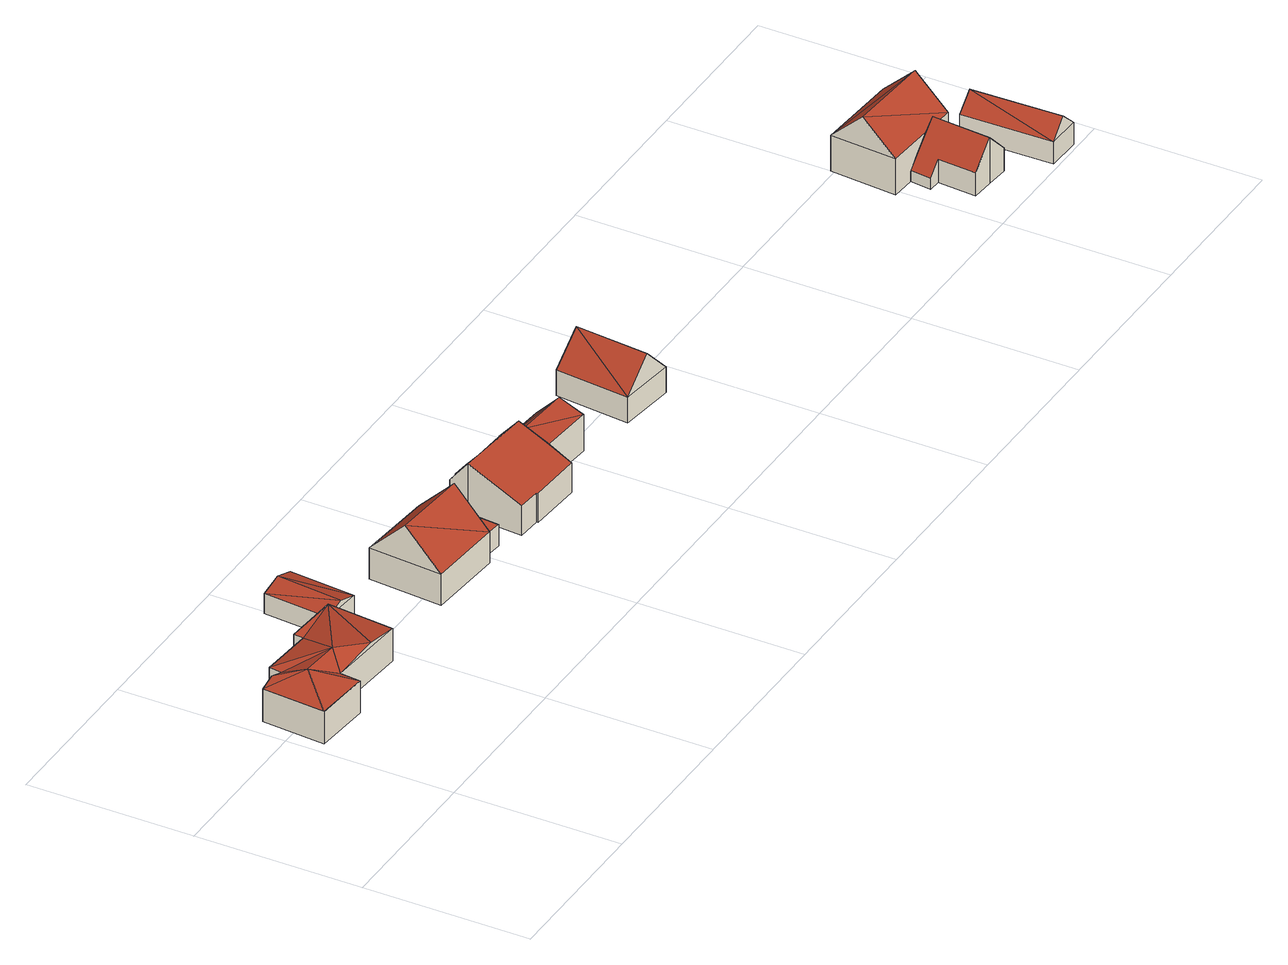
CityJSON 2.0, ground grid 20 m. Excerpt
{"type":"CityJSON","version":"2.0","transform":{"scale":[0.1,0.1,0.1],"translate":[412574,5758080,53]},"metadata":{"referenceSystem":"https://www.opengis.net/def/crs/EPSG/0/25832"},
"CityObjects":{
"building1":{"type":"Building","attributes":{"Gemeindeschluessel":"05515000","Geometrietyp2DReferenz":"3000","function":"31001_1000","roofType":"5000","measuredHeight":5.67},"address":[{"country":"Germany","locality":"Münster","thoroughfareNumber":"56","thoroughfareName":"Kasewinkel"}],"geometry":[{"type":"MultiSurface","lod":"2","boundaries":[[[0,1,2,3]],[[4,5,1,0]],[[6,7,5,4]],[[8,9,7,6]],[[10,11,9,8]],[[12,13,11,10]],[[14,15,13,12]],[[16,17,15,14]],[[18,19,17,16]],[[20,14,12]],[[12,21,20]],[[22,23,0]],[[24,22,0]],[[0,3,24]],[[12,10,8]],[[21,12,8]],[[21,8,6]],[[21,6,4]],[[22,21,4]],[[4,23,22]],[[16,20,21]],[[16,21,22]],[[18,16,22]],[[22,24,18]],[[0,23,4]],[[14,20,16]],[[1,5,7,9,11,13,15,17,19,2]],[[19,18,24,3,2]],[[18,3,24]]],"semantics":{"surfaces":[{"type":"WallSurface"},{"type":"RoofSurface"},{"type":"GroundSurface"},{"type":"ClosureSurface"}],"values":[0,0,0,0,0,0,0,0,0,1,1,1,1,1,1,1,1,1,1,1,1,1,1,1,0,0,2,0,3]}}]},
"building2":{"type":"Building","attributes":{"Gemeindeschluessel":"05515000","Geometrietyp2DReferenz":"3000","function":"51009_1611","roofType":"3100","measuredHeight":3.29},"geometry":[{"type":"Solid","lod":"2","boundaries":[[[[25,26,27,28]],[[29,30,26,25]],[[31,32,30,29]],[[28,27,32,31]],[[25,33,29]],[[31,34,28]],[[34,33,25]],[[25,28,34]],[[31,29,33]],[[33,34,31]],[[26,30,32,27]]]],"semantics":{"surfaces":[{"type":"WallSurface"},{"type":"RoofSurface"},{"type":"GroundSurface"}],"values":[[0,0,0,0,0,0,1,1,1,1,2]]}}]},
"building3":{"type":"Building","attributes":{"Gemeindeschluessel":"05515000","Geometrietyp2DReferenz":"3000","function":"31001_1000","roofType":"5000","measuredHeight":8.34},"address":[{"country":"Germany","locality":"Münster","thoroughfareNumber":"58","thoroughfareName":"Kasewinkel"}],"geometry":[{"type":"Solid","lod":"2","boundaries":[[[[35,36,37,38]],[[39,40,36,35]],[[41,42,40,39]],[[38,37,42,41]],[[41,39,43,44]],[[38,44,43]],[[43,35,38]],[[35,43,39]],[[41,44,38]],[[36,40,42,37]]]],"semantics":{"surfaces":[{"type":"WallSurface"},{"type":"RoofSurface"},{"type":"GroundSurface"}],"values":[[0,0,0,0,1,1,1,0,0,2]]}}]},
"building4":{"type":"Building","attributes":{"Gemeindeschluessel":"05515000","Geometrietyp2DReferenz":"3000","function":"31001_2460","roofType":"1000","measuredHeight":2.69},"geometry":[{"type":"Solid","lod":"2","boundaries":[[[[45,46,47,48]],[[49,50,46,45]],[[51,52,50,49]],[[48,47,52,51]],[[49,45,48,51]],[[46,50,52,47]]]],"semantics":{"surfaces":[{"type":"WallSurface"},{"type":"RoofSurface"},{"type":"GroundSurface"}],"values":[[0,0,0,0,1,2]]}}]},
"building5":{"type":"Building","attributes":{"Gemeindeschluessel":"05515000","Geometrietyp2DReferenz":"3000","function":"31001_1000","roofType":"3100","measuredHeight":6.52},"address":[{"country":"Germany","locality":"Münster","thoroughfareNumber":"60","thoroughfareName":"Kasewinkel"}],"geometry":[{"type":"Solid","lod":"2","boundaries":[[[[53,54,55,56]],[[57,58,54,53]],[[59,60,58,57]],[[61,60,59]],[[62,63,60,61]],[[64,65,63,62]],[[66,67,65,64]],[[68,69,67,66]],[[70,71,69,68]],[[72,73,71,70]],[[74,75,73,72]],[[76,77,75,74]],[[78,79,77,76]],[[56,55,79,78]],[[72,70,68,66,64,62,74]],[[61,59,57,53,56,78,76,74,62]],[[54,58,60,63,65,67,69,71,73,75,77,79,55]]]],"semantics":{"surfaces":[{"type":"WallSurface"},{"type":"RoofSurface"},{"type":"GroundSurface"}],"values":[[0,0,0,0,0,0,0,0,0,0,0,0,0,0,1,1,2]]}}]},
"building6":{"type":"Building","attributes":{"Gemeindeschluessel":"05515000","Geometrietyp2DReferenz":"3000","function":"31001_2460","roofType":"3100","measuredHeight":5.72},"geometry":[{"type":"Solid","lod":"2","boundaries":[[[[80,81,82,83]],[[84,85,81,80]],[[86,87,85,84]],[[83,82,87,86]],[[80,88,84]],[[86,89,83]],[[83,89,88]],[[88,80,83]],[[84,88,89]],[[89,86,84]],[[81,85,87,82]]]],"semantics":{"surfaces":[{"type":"WallSurface"},{"type":"RoofSurface"},{"type":"GroundSurface"}],"values":[[0,0,0,0,0,0,1,1,1,1,2]]}}]},
"building7":{"type":"Building","attributes":{"Gemeindeschluessel":"05515000","Geometrietyp2DReferenz":"3000","function":"31001_2460","roofType":"3100","measuredHeight":6.79},"geometry":[{"type":"Solid","lod":"2","boundaries":[[[[90,91,92,93]],[[94,95,91,90]],[[96,97,95,94]],[[93,92,97,96]],[[90,98,94]],[[96,99,93]],[[98,90,93]],[[93,99,98]],[[94,98,99]],[[99,96,94]],[[91,95,97,92]]]],"semantics":{"surfaces":[{"type":"WallSurface"},{"type":"RoofSurface"},{"type":"GroundSurface"}],"values":[[0,0,0,0,0,0,1,1,1,1,2]]}}]},
"building8":{"type":"Building","attributes":{"Gemeindeschluessel":"05515000","Geometrietyp2DReferenz":"3000","function":"31001_1000"},"address":[{"country":"Germany","locality":"Münster","thoroughfareNumber":"62","thoroughfareName":"Kasewinkel"}],"children":["building8-1","building8-2"]},
"building8-1":{"type":"BuildingPart","attributes":{"roofType":"3100","measuredHeight":5.81},"parents":["building8"],"geometry":[{"type":"Solid","lod":"2","boundaries":[[[[100,101,102,103]],[[104,105,101,100]],[[106,107,105,104]],[[108,109,107,106]],[[110,111,112,113]],[[103,102,111,110]],[[114,108,106,104,100,103,115]],[[110,113,116,115,103]],[[101,105,107,109,117,112,111,102]],[[114,115,118]],[[109,108,114,118,117]],[[118,115,116]],[[112,117,118,116,113]]]],"semantics":{"surfaces":[{"type":"WallSurface"},{"type":"RoofSurface"},{"type":"GroundSurface"},{"type":"ClosureSurface"}],"values":[[0,0,0,0,0,0,1,1,2,0,3,0,3]]}}]},
"building8-2":{"type":"BuildingPart","attributes":{"roofType":"3100","measuredHeight":8.27},"parents":["building8"],"geometry":[{"type":"Solid","lod":"2","boundaries":[[[[119,120,121,122]],[[123,124,120,119]],[[122,121,125,126]],[[119,127,123]],[[126,128,122]],[[127,119,122]],[[122,128,127]],[[123,127,128]],[[128,126,114,118,116,123]],[[120,124,112,117,109,125,121]],[[109,108,114,126,125]],[[124,123,116,113,112]],[[117,118,114,108,109]],[[112,113,116,118,117]]]],"semantics":{"surfaces":[{"type":"WallSurface"},{"type":"RoofSurface"},{"type":"GroundSurface"},{"type":"ClosureSurface"}],"values":[[0,0,0,0,0,1,1,1,1,2,0,0,3,3]]}}]},
"building9":{"type":"Building","attributes":{"Gemeindeschluessel":"05515000","Geometrietyp2DReferenz":"3000","function":"31001_2700","roofType":"3100","measuredHeight":4.75},"geometry":[{"type":"Solid","lod":"2","boundaries":[[[[129,130,131,132]],[[133,134,130,129]],[[135,136,134,133]],[[132,131,136,135]],[[129,137,133]],[[135,138,132]],[[132,138,137]],[[137,129,132]],[[138,135,133]],[[133,137,138]],[[130,134,136,131]]]],"semantics":{"surfaces":[{"type":"WallSurface"},{"type":"RoofSurface"},{"type":"GroundSurface"}],"values":[[0,0,0,0,0,0,1,1,1,1,2]]}}]}
},
"vertices":[
[15,235,52],[15,235,11],[9,159,11],[9,159,52],[51,233,52],[51,233,11],[53,248,52],[53,248,11],[118,243,52],[118,243,11],[119,255,52],[119,255,11],[186,250,52],[186,250,11],[178,169,52],[178,169,11],[79,177,52],[79,177,11],[77,153,52],[77,153,11],[136,172,59],[98,197,67],[51,201,67],[33,234,58],[10,159,50],
[193,330,35],[193,330,10],[186,250,10],[186,250,35],[242,326,35],[242,326,10],[235,246,35],[235,246,10],[218,328,43],[210,248,43],
[298,177,46],[298,177,7],[391,170,7],[391,170,46],[305,266,46],[305,266,7],[399,258,46],[399,258,7],[302,222,91],[395,214,91],
[398,254,35],[398,254,8],[392,179,8],[392,179,35],[429,252,35],[429,252,8],[422,176,35],[422,176,8],
[515,265,26],[515,265,7],[494,267,7],[494,267,26],[514,250,44],[514,250,7],[554,247,44],[554,247,7],[554,247,45],[552,223,73],[552,223,7],[550,188,58],[550,188,7],[547,157,44],[547,157,7],[481,161,44],[481,161,7],[481,163,44],[481,163,7],[452,165,44],[452,165,7],[457,231,73],[457,231,7],[459,254,44],[459,254,7],[492,252,44],[492,252,7],
[624,241,34],[624,241,8],[554,247,8],[554,247,34],[619,182,54],[619,182,8],[550,188,54],[550,188,8],[621,212,65],[552,217,65],
[693,255,42],[693,255,10],[684,165,10],[684,165,42],[763,246,42],[763,246,10],[753,157,42],[753,157,10],[728,250,78],[719,161,78],
[1231,49,36],[1231,49,7],[1258,47,7],[1258,47,65],[1234,95,36],[1234,95,7],[1219,96,21],[1219,96,7],[1222,121,21],[1222,121,7],[1286,45,36],[1286,45,7],[1292,116,7],[1292,116,36],[1251,119,52],[1264,118,65],[1277,117,52],[1264,118,7],[1264,118,52],
[1301,197,52],[1301,197,7],[1199,204,7],[1199,204,52],[1295,116,52],[1295,116,7],[1193,123,7],[1193,123,52],[1298,157,90],[1196,164,90],
[1321,117,34],[1321,117,6],[1323,6,6],[1323,6,34],[1362,115,34],[1362,115,6],[1365,5,34],[1365,5,6],[1341,116,54],[1344,6,54]
]}
